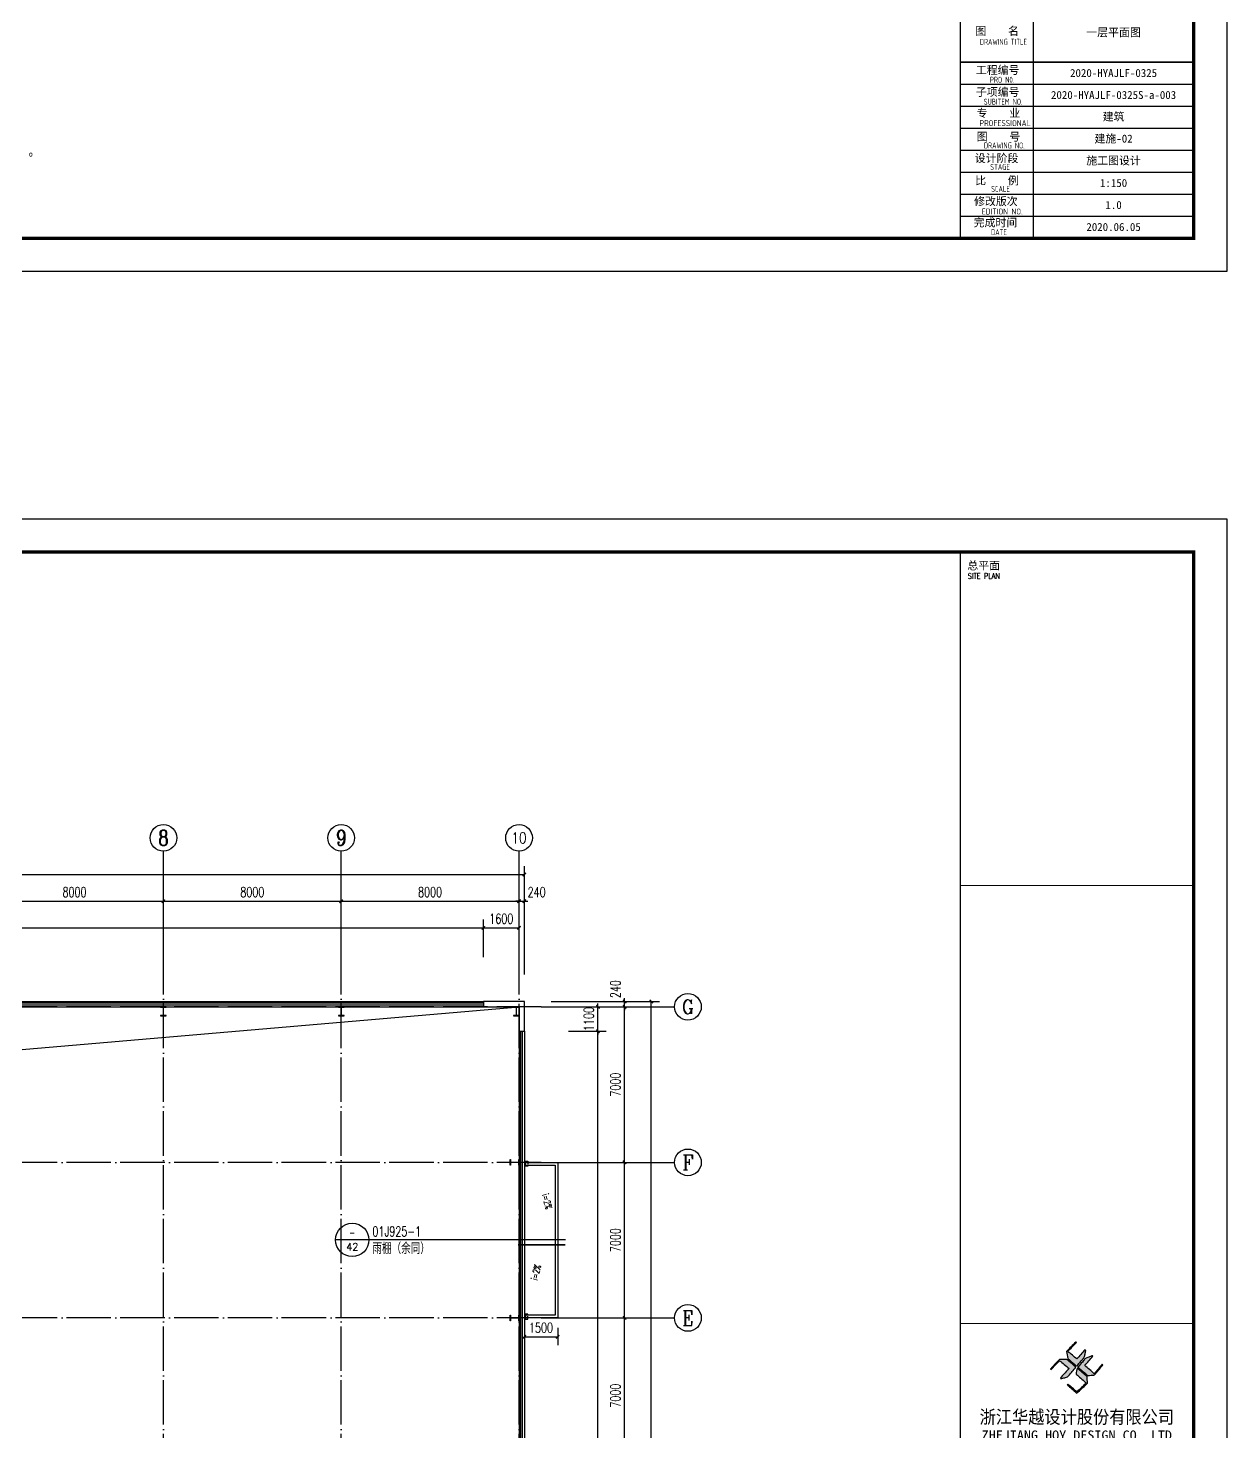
# Model space of a CAD drawing. Extents: x 170967 to 297117, y -33682 to 593582.
# Drawn here: x 243176 to 297117, y 358327 to 421493 of the extents above; entities that cross this region are included whole.
import ezdxf
from ezdxf.enums import TextEntityAlignment as Align

# ---------------------------------------------------------------- set-up
doc = ezdxf.new("R2010")
doc.units = 0
doc.header["$LTSCALE"] = 1000
doc.header["$MEASUREMENT"] = 0
doc.linetypes.add('DASH', pattern=[0.35, 0.25, -0.1])
doc.linetypes.add('DOTE', pattern=[2.42, 2, -0.2, 0.02, -0.2])
doc.layers.get('Defpoints').update_dxf_attribs({"color": 250})
for name, color, linetype in [('0 - 屋顶线', 150, 'Continuous'), ('0 - 梁柱', 3, 'Continuous'), ('0-建筑立面', 255, 'Continuous'), ('AXIS', 171, 'Continuous'), ('AXIS_TEXT', 7, 'Continuous'), ('DIM_IDEN', 150, 'Continuous'), ('DIM_SYMB', 171, 'Continuous'), ('DOTE', 14, 'DOTE'), ('LVTRY', 6, 'Continuous'), ('PUB_DIM', 171, 'Continuous'), ('PUB_TEXT', 7, 'Continuous'), ('PUB_TITLE', 171, 'Continuous'), ('TK', 4, 'Continuous'), ('WALL-PARAPET', 6, 'Continuous'), ('WINDOW', 140, 'Continuous'), ('WINDOW_TEXT', 7, 'Continuous')]:
    doc.layers.add(name, color=color, linetype=linetype)
doc.styles.add('-宋体', font='', dxfattribs={"width": 0.8})
doc.styles.add('_TCH_AXIS', font='COMPLEX', dxfattribs={"bigfont": 'GBCBIG'})
doc.styles.add('_TCH_DIM', font='SIMPLEX', dxfattribs={"bigfont": 'GBCBIG'})
doc.styles.add('_TCH_DIM_T3', font='SIMPLEX', dxfattribs={"width": 0.705882, "bigfont": 'GBCBIG'})
doc.styles.add('_TCH_LABEL', font='COMPLEX', dxfattribs={"bigfont": 'GBCBIG'})
doc.styles.add('_TCH_WINDOW', font='SIMPLEX', dxfattribs={"bigfont": 'GBCBIG'})
doc.styles.add('COMPLEX', font='COMPLEX')
doc.styles.add('HT', font='simhei.ttf', dxfattribs={"width": 0.8})
doc.styles.add('ROMANS', font='romans__.ttf', dxfattribs={"width": 0.65, "height": 231.275})
doc.styles.add('TSSD_REIN', font='tssdeng.shx', dxfattribs={"width": 0.7, "bigfont": 'tssdchn.shx'})
doc.styles.add('图签宋体', font='', dxfattribs={"height": 300})
doc.styles.add('图签黑体', font='simhei.ttf', dxfattribs={"height": 550})
doc.styles.get('-宋体').set_extended_font_data('SimSun')
doc.styles.get('图签宋体').set_extended_font_data('NSimSun')
doc.dimstyles.new('_TCH_ARCH&&150', dxfattribs={"dimtxt": 446.25, "dimasz": 150, "dimexe": 375, "dimexo": 450, "dimgap": 189.375, "dimtad": 1, "dimdec": 0, "dimzin": 0, "dimdsep": 46, "dimtxsty": '_TCH_DIM_T3', "dimblk": 'ARCHTICK', "dimcen": 0.09, "dimclrt": 7, "dimazin": 2, "dimtfac": 1, "dimtdec": 0, "dimtix": 1, "dimtmove": 2, "dimatfit": 3, "dimfxl": 0, "dimtolj": 1, "dimtzin": 0, "dimarcsym": 0})

# ---------------------------------------------------------------- blocks, each defined once
blk = doc.blocks.new('A$C670E4FA6')
at = {"layer": '0 - 梁柱'}
h = blk.add_hatch(color=256, dxfattribs=at)
h.paths.add_polyline_path([(125, 0), (0, 0), (0, 12), (120, 12), (120, 200), (125, 200)])
h.paths.add_polyline_path([(250, 0), (125, 0), (125, 200), (130, 200), (130, 12), (250, 12)])
h.paths.add_polyline_path([(250, 388), (130, 388), (130, 200), (125, 200), (125, 400), (250, 400)])
h.paths.add_polyline_path([(125, 200), (120, 200), (120, 388), (0, 388), (0, 400), (125, 400)])
blk.add_lwpolyline([(0, 400), (0, 388), (120, 388), (120, 12), (0, 12), (0, 0), (250, 0), (250, 12), (130, 12), (130, 388), (250, 388), (250, 400)], close=True, dxfattribs=at)
blk = doc.blocks.new('GeYuanFrame_20457670', base_point=(20.09, 4.53))
at = {"layer": 'PUB_TITLE'}
blk.add_lwpolyline([(803.09, 14.53), (803.09, 111.33)], dxfattribs=at)
at = {"layer": 'TK'}
for p, q in [((781.09, 67.37), (851.09, 67.37)), ((781.09, 67.33), (851.09, 67.33)), ((781.09, 60.77), (851.09, 60.77)), ((781.09, 54.17), (851.09, 54.17)), ((781.09, 47.57), (851.09, 47.57)), ((781.09, 40.97), (851.09, 40.97)), ((781.09, 34.37), (851.09, 34.37)), ((781.09, 27.77), (851.09, 27.77)), ((781.09, 21.17), (851.09, 21.17)), ((781.09, 14.53), (851.09, 14.53))]:
    blk.add_line(p, q, dxfattribs=at)
blk.add_lwpolyline([(20.09, 4.53), (20.09, 598.53), (861.09, 598.53), (861.09, 4.53)], close=True, dxfattribs=at)
at = {"layer": 'TK', "const_width": 1}
blk.add_lwpolyline([(45.09, 588.53), (851.09, 588.53), (851.09, 14.53), (45.09, 14.53)], close=True, dxfattribs=at)
at = {"layer": 'TK'}
for points, const_width in [([(781.09, 588.53), (781.09, 14.53)], 0.4), ([(781.09, 67.37), (851.09, 67.37)], 0.35)]:
    blk.add_lwpolyline(points, dxfattribs=dict(at, const_width=const_width))
at = {"layer": 'TK', "style": '图签宋体'}
for s, p in [('图    名', (785.63, 75.5)), ('工程编号', (785.77, 63.77)), ('子项编号', (785.77, 57.19)), ('专    业', (786.01, 50.88)), ('图    号', (786.02, 43.77)), ('设计阶段', (785.45, 37.32)), ('比    例', (785.59, 30.63)), ('修改版次', (785.24, 24.41)), ('完成时间', (785.11, 18.02))]:
    blk.add_text(s, height=2.4, dxfattribs=at).set_placement(p)
at = {"layer": 'TK', "style": 'TSSD_REIN'}
for s, width, p in [('DRAWING TITLE', 0.7, (786.97, 72.53)), ('PRO N0.', 0.7, (790.01, 61.15)), ('SUBITEM NO.', 0.7, (788.15, 54.58)), ('PROFESSIONAL', 0.8, (786.88, 48.15)), ('DRAWING NO.', 0.7, (788.19, 41.45)), ('STAGE', 0.7, (790.09, 35.03)), ('SCALE', 0.7, (790.38, 28.42)), ('EDITION NO.', 0.8, (787.53, 21.64)), ('DATE', 0.7, (790.33, 15.45))]:
    blk.add_text(s, height=1.8, dxfattribs=dict(at, width=width)).set_placement(p)
at = {"layer": 'TK', "char_height": 2.4, "width": 48, "attachment_point": 5, "style": '图签宋体'}
for s, insert in [('一层平面图', (827.09, 76.13)), ('2020-HYAJLF-0325', (827.09, 64.07)), ('2020-HYAJLF-0325S-a-003', (827.09, 57.47)), ('建筑', (827.09, 50.87)), ('建施-02', (827.09, 44.27)), ('施工图设计', (827.09, 37.67)), ('1:150', (827.09, 31.07)), ('1.0', (827.09, 24.47)), ('2020.06.05', (827.09, 17.88))]:
    blk.add_mtext(s, dxfattribs=dict(at, insert=insert))
blk = doc.blocks.new('A$C053D6479')
at = {"layer": 'PUB_TITLE'}
h = blk.add_hatch(color=256, dxfattribs=at)
h.dxf.hatch_style = 1
edge = h.paths.add_edge_path()
edge.add_spline(control_points=[(1026, 827), (1105, 920), (1188, 1008), (1266, 1102)], knot_values=[13, 13, 13, 13, 14, 14, 14, 14], degree=3, periodic=0)
edge.add_spline(control_points=[(1266, 1102), (1258, 1111), (1249, 1119), (1239, 1116)], knot_values=[12, 12, 12, 12, 13, 13, 13, 13], degree=3, periodic=0)
edge.add_spline(control_points=[(1239, 1116), (1210, 1107), (1179, 1092), (1144, 1077)], knot_values=[11, 11, 11, 11, 12, 12, 12, 12], degree=3, periodic=0)
edge.add_spline(control_points=[(1144, 1077), (1109, 1063), (1069, 1053), (1047, 1038)], knot_values=[10, 10, 10, 10, 11, 11, 11, 11], degree=3, periodic=0)
edge.add_spline(control_points=[(1047, 1038), (1028, 1026), (1007, 992), (991, 972)], knot_values=[9, 9, 9, 9, 10, 10, 10, 10], degree=3, periodic=0)
edge.add_spline(control_points=[(991, 972), (942, 913), (899, 868), (849, 810)], knot_values=[8, 8, 8, 8, 9, 9, 9, 9], degree=3, periodic=0)
edge.add_spline(control_points=[(849, 810), (842, 801), (822, 776), (822, 775)], knot_values=[7, 7, 7, 7, 8, 8, 8, 8], degree=3, periodic=0)
edge.add_spline(control_points=[(822, 775), (823, 771), (848, 752), (859, 744)], knot_values=[6, 6, 6, 6, 7, 7, 7, 7], degree=3, periodic=0)
edge.add_spline(control_points=[(859, 744), (949, 670), (1035, 592), (1122, 521)], knot_values=[5, 5, 5, 5, 6, 6, 6, 6], degree=3, periodic=0)
edge.add_spline(control_points=[(1122, 521), (1153, 527), (1185, 530), (1217, 533)], knot_values=[4, 4, 4, 4, 5, 5, 5, 5], degree=3, periodic=0)
edge.add_spline(control_points=[(1217, 533), (1246, 535), (1293, 532), (1316, 542)], knot_values=[3, 3, 3, 3, 4, 4, 4, 4], degree=3, periodic=0)
edge.add_spline(control_points=[(1316, 542), (1327, 547), (1338, 565), (1349, 579)], knot_values=[2, 2, 2, 2, 3, 3, 3, 3], degree=3, periodic=0)
edge.add_spline(control_points=[(1349, 579), (1423, 670), (1507, 759), (1572, 848)], knot_values=[1, 1, 1, 1, 2, 2, 2, 2], degree=3, periodic=0)
edge.add_spline(control_points=[(1572, 848), (1564, 852), (1561, 861), (1551, 862)], knot_values=[0, 0, 0, 0, 1, 1, 1, 1], degree=3, periodic=0)
edge.add_spline(control_points=[(1551, 862), (1469, 769), (1393, 671), (1310, 579)], knot_values=[15, 15, 15, 15, 16, 16, 16, 16], degree=3, periodic=0)
edge.add_spline(control_points=[(1310, 579), (1216, 662), (1118, 742), (1026, 827)], knot_values=[14, 14, 14, 14, 15, 15, 15, 15], degree=3, periodic=0)
at = {"layer": 'TK'}
h = blk.add_hatch(color=256, dxfattribs=at)
h.dxf.hatch_style = 2
edge = h.paths.add_edge_path()
edge.add_spline(control_points=[(728, 856), (728, 856), (728, 856), (719, 864), (651, 922), (580, 978), (514, 1036), (509, 1106), (488, 1176), (479, 1247), (570, 1343), (663, 1436), (758, 1526), (764, 1523), (768, 1518), (774, 1515), (693, 1422), (599, 1343), (520, 1249), (607, 1171), (698, 1096), (789, 1021), (874, 1109), (950, 1206), (1031, 1298), (1066, 1286), (1054, 1262), (1045, 1224), (1036, 1188), (1031, 1158), (1024, 1121), (1020, 1104), (1017, 1085), (1012, 1071), (1004, 1052), (976, 1026), (956, 1003), (906, 946), (866, 899), (814, 839), (806, 829), (789, 806), (787, 806), (777, 804), (728, 856)], knot_values=[0, 0, 0, 0, 0.005, 0.01, 1, 1, 1, 2, 2, 2, 3, 3, 3, 4, 4, 4, 5, 5, 5, 6, 6, 6, 7, 7, 7, 8, 8, 8, 9, 9, 9, 10, 10, 10, 11, 11, 11, 12, 12, 12, 13, 13, 13, 14, 14, 14, 14], degree=3, periodic=0)
h = blk.add_hatch(color=256, dxfattribs=at)
h.dxf.hatch_style = 2
edge = h.paths.add_edge_path()
edge.add_spline(control_points=[(366, 894), (366, 894), (366, 894), (270, 970), (183, 883), (101, 791), (16, 703), (-18, 714), (9, 735), (28, 755), (103, 838), (192, 930), (266, 1005), (319, 1009), (387, 1005), (442, 1007), (456, 1008), (472, 1011), (485, 1007), (507, 1000), (534, 967), (555, 949), (624, 891), (699, 833), (760, 773), (689, 691), (614, 604), (539, 517), (529, 505), (516, 487), (506, 482), (492, 475), (469, 472), (452, 467), (416, 456), (383, 448), (342, 438), (323, 433), (297, 422), (293, 440), (291, 452), (313, 470), (322, 480), (400, 566), (477, 652), (553, 736), (460, 815), (366, 894)], knot_values=[0, 0, 0, 0, 0.005, 0.01, 1, 1, 1, 2, 2, 2, 3, 3, 3, 4, 4, 4, 5, 5, 5, 6, 6, 6, 7, 7, 7, 8, 8, 8, 9, 9, 9, 10, 10, 10, 11, 11, 11, 12, 12, 12, 13, 13, 13, 14, 14, 14, 15, 15, 15, 15], degree=3, periodic=0)
h = blk.add_hatch(color=256, dxfattribs=at)
h.dxf.hatch_style = 2
edge = h.paths.add_edge_path()
edge.add_spline(control_points=[(511, 261), (511, 261), (511, 261), (516, 267), (609, 192), (696, 111), (785, 33), (883, 118), (977, 208), (1070, 298), (992, 373), (892, 456), (803, 534), (791, 544), (768, 561), (766, 569), (761, 588), (776, 634), (780, 655), (785, 690), (788, 721), (795, 746), (897, 661), (998, 576), (1097, 490), (1100, 425), (1106, 361), (1107, 294), (1018, 207), (925, 121), (830, 33), (818, 21), (800, 0), (787, 0), (768, -1), (725, 49), (712, 60), (662, 103), (616, 143), (568, 186), (545, 207), (518, 224), (499, 250), (501, 259), (511, 261)], knot_values=[0, 0, 0, 0, 0.005, 0.01, 1, 1, 1, 2, 2, 2, 3, 3, 3, 4, 4, 4, 5, 5, 5, 6, 6, 6, 7, 7, 7, 8, 8, 8, 9, 9, 9, 10, 10, 10, 11, 11, 11, 12, 12, 12, 13, 13, 13, 14, 14, 14, 14], degree=3, periodic=0)
for points, knots in [([(1031, 1298), (1066, 1286), (1054, 1262), (1045, 1224), (1036, 1188), (1031, 1158), (1024, 1121), (1020, 1104), (1017, 1085), (1012, 1071), (1004, 1052), (976, 1026), (956, 1003), (906, 946), (866, 899), (814, 839), (806, 829), (789, 806), (787, 806), (777, 804), (728, 856), (719, 864), (651, 922), (580, 978), (514, 1036), (509, 1106), (488, 1176), (479, 1247), (570, 1343), (663, 1436), (758, 1526), (764, 1523), (768, 1518), (774, 1515), (693, 1422), (599, 1343), (520, 1249), (607, 1171), (698, 1096), (789, 1021), (874, 1109), (950, 1206), (1031, 1298)], [0, 0, 0, 0, 1, 1, 1, 2, 2, 2, 3, 3, 3, 4, 4, 4, 5, 5, 5, 6, 6, 6, 7, 7, 7, 8, 8, 8, 9, 9, 9, 10, 10, 10, 11, 11, 11, 12, 12, 12, 13, 13, 13, 14, 14, 14, 14]), ([(555, 949), (624, 891), (699, 833), (760, 773), (689, 691), (614, 604), (539, 517), (529, 505), (516, 487), (506, 482), (492, 475), (469, 472), (452, 467), (416, 456), (383, 448), (342, 438), (323, 433), (297, 422), (293, 440), (291, 452), (313, 470), (322, 480), (400, 566), (477, 652), (553, 736), (460, 815), (366, 894), (270, 970), (183, 883), (101, 791), (16, 703), (-18, 714), (9, 735), (28, 755), (103, 838), (192, 930), (266, 1005), (319, 1009), (387, 1005), (442, 1007), (456, 1008), (472, 1011), (485, 1007), (507, 1000), (534, 967), (555, 949)], [0, 0, 0, 0, 1, 1, 1, 2, 2, 2, 3, 3, 3, 4, 4, 4, 5, 5, 5, 6, 6, 6, 7, 7, 7, 8, 8, 8, 9, 9, 9, 10, 10, 10, 11, 11, 11, 12, 12, 12, 13, 13, 13, 14, 14, 14, 15, 15, 15, 15]), ([(1551, 862), (1561, 861), (1564, 852), (1572, 848), (1507, 759), (1423, 670), (1349, 579), (1338, 565), (1327, 547), (1316, 542), (1293, 532), (1246, 535), (1217, 533), (1185, 530), (1153, 527), (1122, 521), (1035, 592), (949, 670), (859, 744), (848, 752), (823, 771), (822, 775), (822, 776), (842, 801), (849, 810), (899, 868), (942, 913), (991, 972), (1007, 992), (1028, 1026), (1047, 1038), (1069, 1053), (1109, 1063), (1144, 1077), (1179, 1092), (1210, 1107), (1239, 1116), (1249, 1119), (1258, 1111), (1266, 1102), (1188, 1008), (1105, 920), (1026, 827), (1118, 742), (1216, 662), (1310, 579), (1393, 671), (1469, 769), (1551, 862)], [0, 0, 0, 0, 1, 1, 1, 2, 2, 2, 3, 3, 3, 4, 4, 4, 5, 5, 5, 6, 6, 6, 7, 7, 7, 8, 8, 8, 9, 9, 9, 10, 10, 10, 11, 11, 11, 12, 12, 12, 13, 13, 13, 14, 14, 14, 15, 15, 15, 16, 16, 16, 16]), ([(1097, 490), (1100, 425), (1106, 361), (1107, 294), (1018, 207), (925, 121), (830, 33), (818, 21), (800, 0), (787, 0), (768, -1), (725, 49), (712, 60), (662, 103), (616, 143), (568, 186), (545, 207), (518, 224), (499, 250), (501, 259), (511, 261), (516, 267), (609, 192), (696, 111), (785, 33), (883, 118), (977, 208), (1070, 298), (992, 373), (892, 456), (803, 534), (791, 544), (768, 561), (766, 569), (761, 588), (776, 634), (780, 655), (785, 690), (788, 721), (795, 746), (897, 661), (998, 576), (1097, 490)], [0, 0, 0, 0, 1, 1, 1, 2, 2, 2, 3, 3, 3, 4, 4, 4, 5, 5, 5, 6, 6, 6, 7, 7, 7, 8, 8, 8, 9, 9, 9, 10, 10, 10, 11, 11, 11, 12, 12, 12, 13, 13, 13, 14, 14, 14, 14])]:
    blk.add_open_spline(points, degree=3, knots=knots, dxfattribs=at)
blk = doc.blocks.new('GeYuanFrame_50082050', base_point=(20.09, 4.53))
at = {"layer": 'TK'}
blk.add_lwpolyline([(20.09, 4.53), (20.09, 598.53), (861.09, 598.53), (861.09, 4.53)], close=True, dxfattribs=at)
at = {"layer": 'TK', "const_width": 1}
blk.add_lwpolyline([(45.09, 588.53), (851.09, 588.53), (851.09, 14.53), (45.09, 14.53)], close=True, dxfattribs=at)
at = {"layer": 'TK'}
for points, const_width in [([(781.09, 588.53), (781.09, 14.53)], 0.4), ([(781.09, 488.5), (851.09, 488.5)], 0.35), ([(781.09, 357.14), (851.09, 357.14)], 0.35)]:
    blk.add_lwpolyline(points, dxfattribs=dict(at, const_width=const_width))
at = {"layer": 'PUB_TITLE', "xscale": 0.01000000000021828, "yscale": 0.01000000000021828, "zscale": 0.01000000000021828}
blk.add_blockref('A$C053D6479', (808.19, 336.27), dxfattribs=at)
at = {"layer": 'TK', "style": '图签宋体'}
blk.add_text('总平面', height=2.4, dxfattribs=at).set_placement((783.23, 583.28))
at = {"layer": 'TK', "style": 'ROMANS', "width": 0.76}
blk.add_text('SITE PLAN', height=1.697, dxfattribs=at).set_placement((783.35, 580.49))
at = {"layer": 'TK'}
for s, height, style, width, p in [('浙江华越设计股份有限公司', 3.96, 'HT', 0.9, (816.07, 329.16)), ('ZHEJIANG HOY DESIGN CO.,LTD', 2.8, '图签黑体', 1.11, (816.06, 323.29))]:
    blk.add_text(s, height=height, dxfattribs=dict(at, style=style, width=width)).set_placement(p, align=Align.MIDDLE)
blk = doc.blocks.new('$TCHSYS$WIN2D')
for p, q in [((-0.5, 0.5), (0.5, 0.5)), ((-0.5, 0.5), (-0.5, -0.5)), ((0.5, 0.5), (0.5, -0.5)), ((0.5, 0.16667), (-0.5, 0.16667)), ((0.5, -0.16667), (-0.5, -0.16667)), ((-0.5, -0.5), (0.5, -0.5))]:
    blk.add_line(p, q)
blk = doc.blocks.new('_AXISO')
blk.add_circle((0, 0), 0.5)
at = {"layer": 'AXIS_TEXT', "style": 'COMPLEX', "width": 1.041667}
blk.add_attdef('A', text='', height=0.56, dxfattribs=at).set_placement((-0.25, -0.28), (0.25, -0.28), align=Align.FIT)
blk = doc.blocks.new('_ArchTick')
at = {"color": 0, "linetype": 'ByBlock', "const_width": 0.4}
blk.add_lwpolyline([(-0.5, -0.5), (0.5, 0.5)], dxfattribs=at)
blk = doc.blocks.new('*D249')
at = {"layer": 'AXIS', "color": 0, "lineweight": -2}
for p, q in [((193026, 378905), (193026, 383780)), ((265506, 378905), (265506, 383780)), ((193026, 383405), (265506, 383405))]:
    blk.add_line(p, q, dxfattribs=at)
at = {"layer": 'Defpoints', "color": 0}
for p in [(265506, 383405), (193026, 378455), (265506, 378455)]:
    blk.add_point(p, dxfattribs=at)
at = {"layer": 'AXIS', "color": 0, "lineweight": -2, "xscale": 150, "yscale": 150, "zscale": 150, "rotation": 180}
blk.add_blockref('_ArchTick', (193026, 383405), dxfattribs=at)
at = {"layer": 'AXIS', "color": 0, "lineweight": -2, "xscale": 150, "yscale": 150, "zscale": 150}
blk.add_blockref('_ArchTick', (265506, 383405), dxfattribs=at)
at = {"layer": 'AXIS', "color": 7, "insert": (229266, 383818), "char_height": 446.2, "attachment_point": 5, "style": '_TCH_DIM_T3'}
blk.add_mtext('\\A1;72480', dxfattribs=at)
blk = doc.blocks.new('*D258')
at = {"layer": 'AXIS', "color": 0, "lineweight": -2}
for p, q in [((241266, 378905), (241266, 382580)), ((241266, 382205), (249266, 382205)), ((249266, 378905), (249266, 382580))]:
    blk.add_line(p, q, dxfattribs=at)
at = {"layer": 'Defpoints', "color": 0}
for p in [(249266, 382205), (241266, 378455), (249266, 378455)]:
    blk.add_point(p, dxfattribs=at)
at = {"layer": 'AXIS', "color": 0, "lineweight": -2, "xscale": 150, "yscale": 150, "zscale": 150, "rotation": 180}
blk.add_blockref('_ArchTick', (241266, 382205), dxfattribs=at)
at = {"layer": 'AXIS', "color": 0, "lineweight": -2, "xscale": 150, "yscale": 150, "zscale": 150}
blk.add_blockref('_ArchTick', (249266, 382205), dxfattribs=at)
at = {"layer": 'AXIS', "color": 7, "insert": (245266, 382618), "char_height": 446.2, "attachment_point": 5, "style": '_TCH_DIM_T3'}
blk.add_mtext('\\A1;8000', dxfattribs=at)
blk = doc.blocks.new('*D259')
at = {"layer": 'AXIS', "color": 0, "lineweight": -2}
for p, q in [((249266, 378905), (249266, 382580)), ((249266, 382205), (257266, 382205)), ((257266, 378905), (257266, 382580))]:
    blk.add_line(p, q, dxfattribs=at)
at = {"layer": 'Defpoints', "color": 0}
for p in [(257266, 382205), (249266, 378455), (257266, 378455)]:
    blk.add_point(p, dxfattribs=at)
at = {"layer": 'AXIS', "color": 0, "lineweight": -2, "xscale": 150, "yscale": 150, "zscale": 150, "rotation": 180}
blk.add_blockref('_ArchTick', (249266, 382205), dxfattribs=at)
at = {"layer": 'AXIS', "color": 0, "lineweight": -2, "xscale": 150, "yscale": 150, "zscale": 150}
blk.add_blockref('_ArchTick', (257266, 382205), dxfattribs=at)
at = {"layer": 'AXIS', "color": 7, "insert": (253266, 382618), "char_height": 446.2, "attachment_point": 5, "style": '_TCH_DIM_T3'}
blk.add_mtext('\\A1;8000', dxfattribs=at)
blk = doc.blocks.new('*D260')
at = {"layer": 'AXIS', "color": 0, "lineweight": -2}
for p, q in [((257266, 378905), (257266, 382580)), ((257266, 382205), (265266, 382205)), ((265266, 378905), (265266, 382580))]:
    blk.add_line(p, q, dxfattribs=at)
at = {"layer": 'Defpoints', "color": 0}
for p in [(265266, 382205), (257266, 378455), (265266, 378455)]:
    blk.add_point(p, dxfattribs=at)
at = {"layer": 'AXIS', "color": 0, "lineweight": -2, "xscale": 150, "yscale": 150, "zscale": 150, "rotation": 180}
blk.add_blockref('_ArchTick', (257266, 382205), dxfattribs=at)
at = {"layer": 'AXIS', "color": 0, "lineweight": -2, "xscale": 150, "yscale": 150, "zscale": 150}
blk.add_blockref('_ArchTick', (265266, 382205), dxfattribs=at)
at = {"layer": 'AXIS', "color": 7, "insert": (261266, 382618), "char_height": 446.2, "attachment_point": 5, "style": '_TCH_DIM_T3'}
blk.add_mtext('\\A1;8000', dxfattribs=at)
blk = doc.blocks.new('*D261')
at = {"layer": 'AXIS', "color": 0, "lineweight": -2}
for p, q in [((265266, 382205), (265116, 382205)), ((265266, 378905), (265266, 382580)), ((265266, 382205), (265506, 382205)), ((265506, 378905), (265506, 382580)), ((265506, 382205), (265656, 382205))]:
    blk.add_line(p, q, dxfattribs=at)
at = {"layer": 'Defpoints', "color": 0}
for p in [(265506, 382205), (265266, 378455), (265506, 378455)]:
    blk.add_point(p, dxfattribs=at)
at = {"layer": 'AXIS', "color": 0, "lineweight": -2, "xscale": 150, "yscale": 150, "zscale": 150}
blk.add_blockref('_ArchTick', (265266, 382205), dxfattribs=at)
at = {"layer": 'AXIS', "color": 0, "lineweight": -2, "xscale": 150, "yscale": 150, "zscale": 150, "rotation": 180}
blk.add_blockref('_ArchTick', (265506, 382205), dxfattribs=at)
at = {"layer": 'AXIS', "color": 7, "insert": (266061, 382618), "char_height": 446.2, "attachment_point": 5, "style": '_TCH_DIM_T3'}
blk.add_mtext('\\A1;240', dxfattribs=at)
blk = doc.blocks.new('*D271')
at = {"layer": 'AXIS', "color": 0, "lineweight": -2}
for p, q in [((266716, 377695), (271591, 377695)), ((271216, 335215), (271216, 377695)), ((266716, 335215), (271591, 335215))]:
    blk.add_line(p, q, dxfattribs=at)
at = {"layer": 'Defpoints', "color": 0}
for p in [(266266, 377695), (271216, 377695), (266266, 335215)]:
    blk.add_point(p, dxfattribs=at)
at = {"layer": 'AXIS', "color": 0, "lineweight": -2, "xscale": 150, "yscale": 150, "zscale": 150}
for p, rotation in [((271216, 377695), 90), ((271216, 335215), 270)]:
    blk.add_blockref('_ArchTick', p, dxfattribs=dict(at, rotation=rotation))
at = {"layer": 'AXIS', "color": 7, "insert": (270803, 356455), "char_height": 446.2, "attachment_point": 5, "rotation": 90, "style": '_TCH_DIM_T3'}
blk.add_mtext('\\A1;42480', dxfattribs=at)
blk = doc.blocks.new('*D276')
at = {"layer": 'AXIS', "color": 0, "lineweight": -2}
for p, q in [((266716, 363455), (270391, 363455)), ((270016, 356455), (270016, 363455)), ((266716, 356455), (270391, 356455))]:
    blk.add_line(p, q, dxfattribs=at)
at = {"layer": 'Defpoints', "color": 0}
for p in [(266266, 363455), (270016, 363455), (266266, 356455)]:
    blk.add_point(p, dxfattribs=at)
at = {"layer": 'AXIS', "color": 0, "lineweight": -2, "xscale": 150, "yscale": 150, "zscale": 150}
for p, rotation in [((270016, 363455), 90), ((270016, 356455), 270)]:
    blk.add_blockref('_ArchTick', p, dxfattribs=dict(at, rotation=rotation))
at = {"layer": 'AXIS', "color": 7, "insert": (269603, 359955), "char_height": 446.2, "attachment_point": 5, "rotation": 90, "style": '_TCH_DIM_T3'}
blk.add_mtext('\\A1;7000', dxfattribs=at)
blk = doc.blocks.new('*D277')
at = {"layer": 'AXIS', "color": 0, "lineweight": -2}
for p, q in [((266716, 370455), (270391, 370455)), ((270016, 363455), (270016, 370455)), ((266716, 363455), (270391, 363455))]:
    blk.add_line(p, q, dxfattribs=at)
at = {"layer": 'Defpoints', "color": 0}
for p in [(266266, 370455), (270016, 370455), (266266, 363455)]:
    blk.add_point(p, dxfattribs=at)
at = {"layer": 'AXIS', "color": 0, "lineweight": -2, "xscale": 150, "yscale": 150, "zscale": 150}
for p, rotation in [((270016, 370455), 90), ((270016, 363455), 270)]:
    blk.add_blockref('_ArchTick', p, dxfattribs=dict(at, rotation=rotation))
at = {"layer": 'AXIS', "color": 7, "insert": (269603, 366955), "char_height": 446.2, "attachment_point": 5, "rotation": 90, "style": '_TCH_DIM_T3'}
blk.add_mtext('\\A1;7000', dxfattribs=at)
blk = doc.blocks.new('*D278')
at = {"layer": 'AXIS', "color": 0, "lineweight": -2}
for p, q in [((266716, 377455), (270391, 377455)), ((270016, 370455), (270016, 377455)), ((266716, 370455), (270391, 370455))]:
    blk.add_line(p, q, dxfattribs=at)
at = {"layer": 'Defpoints', "color": 0}
for p in [(266266, 377455), (270016, 377455), (266266, 370455)]:
    blk.add_point(p, dxfattribs=at)
at = {"layer": 'AXIS', "color": 0, "lineweight": -2, "xscale": 150, "yscale": 150, "zscale": 150}
for p, rotation in [((270016, 377455), 90), ((270016, 370455), 270)]:
    blk.add_blockref('_ArchTick', p, dxfattribs=dict(at, rotation=rotation))
at = {"layer": 'AXIS', "color": 7, "insert": (269603, 373955), "char_height": 446.2, "attachment_point": 5, "rotation": 90, "style": '_TCH_DIM_T3'}
blk.add_mtext('\\A1;7000', dxfattribs=at)
blk = doc.blocks.new('*D279')
at = {"layer": 'AXIS', "color": 0, "lineweight": -2}
for p, q in [((270016, 377695), (270016, 377845)), ((266716, 377695), (270391, 377695)), ((266716, 377455), (270391, 377455)), ((270016, 377455), (270016, 377695)), ((270016, 377455), (270016, 377305))]:
    blk.add_line(p, q, dxfattribs=at)
at = {"layer": 'Defpoints', "color": 0}
for p in [(266266, 377695), (266266, 377455), (270016, 377695)]:
    blk.add_point(p, dxfattribs=at)
at = {"layer": 'AXIS', "color": 0, "lineweight": -2, "xscale": 150, "yscale": 150, "zscale": 150}
for p, rotation in [((270016, 377695), 270), ((270016, 377455), 90)]:
    blk.add_blockref('_ArchTick', p, dxfattribs=dict(at, rotation=rotation))
at = {"layer": 'AXIS', "color": 7, "insert": (269603, 378250), "char_height": 446.2, "attachment_point": 5, "rotation": 90, "style": '_TCH_DIM_T3'}
blk.add_mtext('\\A1;240', dxfattribs=at)
blk = doc.blocks.new('*D283')
at = {"layer": 'Defpoints', "color": 0}
for p in [(267046, 377455), (268816, 377455), (267046, 376355)]:
    blk.add_point(p, dxfattribs=at)
at = {"layer": 'PUB_DIM', "color": 0, "lineweight": -2}
for p, q in [((267496, 377455), (269191, 377455)), ((268816, 377455), (268816, 377605)), ((268816, 376355), (268816, 377455)), ((267496, 376355), (269191, 376355)), ((268816, 376355), (268816, 376205))]:
    blk.add_line(p, q, dxfattribs=at)
at = {"layer": 'PUB_DIM', "color": 0, "lineweight": -2, "xscale": 150, "yscale": 150, "zscale": 150}
for p, rotation in [((268816, 377455), 270), ((268816, 376355), 90)]:
    blk.add_blockref('_ArchTick', p, dxfattribs=dict(at, rotation=rotation))
at = {"layer": 'PUB_DIM', "color": 7, "insert": (268403, 376905), "char_height": 446.2, "attachment_point": 5, "rotation": 90, "style": '_TCH_DIM_T3'}
blk.add_mtext('\\A1;1100', dxfattribs=at)
blk = doc.blocks.new('*D284')
at = {"layer": 'Defpoints', "color": 0}
for p in [(267046, 376355), (268816, 376355), (267046, 336555)]:
    blk.add_point(p, dxfattribs=at)
at = {"layer": 'PUB_DIM', "color": 0, "lineweight": -2}
for p, q in [((267496, 376355), (269191, 376355)), ((268816, 336555), (268816, 376355)), ((267496, 336555), (269191, 336555))]:
    blk.add_line(p, q, dxfattribs=at)
at = {"layer": 'PUB_DIM', "color": 0, "lineweight": -2, "xscale": 150, "yscale": 150, "zscale": 150}
for p, rotation in [((268816, 376355), 90), ((268816, 336555), 270)]:
    blk.add_blockref('_ArchTick', p, dxfattribs=dict(at, rotation=rotation))
at = {"layer": 'PUB_DIM', "color": 7, "insert": (268403, 356455), "char_height": 446.2, "attachment_point": 5, "rotation": 90, "style": '_TCH_DIM_T3'}
blk.add_mtext('\\A1;39800', dxfattribs=at)
blk = doc.blocks.new('*D290')
at = {"layer": 'Defpoints', "color": 0}
for p in [(263666, 381005), (194866, 379235), (263666, 379235)]:
    blk.add_point(p, dxfattribs=at)
at = {"layer": 'PUB_DIM', "color": 0, "lineweight": -2}
for p, q in [((194866, 379685), (194866, 381380)), ((194866, 381005), (263666, 381005)), ((263666, 379685), (263666, 381380))]:
    blk.add_line(p, q, dxfattribs=at)
at = {"layer": 'PUB_DIM', "color": 0, "lineweight": -2, "xscale": 150, "yscale": 150, "zscale": 150, "rotation": 180}
blk.add_blockref('_ArchTick', (194866, 381005), dxfattribs=at)
at = {"layer": 'PUB_DIM', "color": 0, "lineweight": -2, "xscale": 150, "yscale": 150, "zscale": 150}
blk.add_blockref('_ArchTick', (263666, 381005), dxfattribs=at)
at = {"layer": 'PUB_DIM', "color": 7, "insert": (229266, 381418), "char_height": 446.2, "attachment_point": 5, "style": '_TCH_DIM_T3'}
blk.add_mtext('\\A1;68800', dxfattribs=at)
blk = doc.blocks.new('*D291')
at = {"layer": 'Defpoints', "color": 0}
for p in [(265266, 381005), (263666, 379235), (265266, 379235)]:
    blk.add_point(p, dxfattribs=at)
at = {"layer": 'PUB_DIM', "color": 0, "lineweight": -2}
for p, q in [((263666, 379685), (263666, 381380)), ((263666, 381005), (265266, 381005)), ((265266, 379685), (265266, 381380))]:
    blk.add_line(p, q, dxfattribs=at)
at = {"layer": 'PUB_DIM', "color": 0, "lineweight": -2, "xscale": 150, "yscale": 150, "zscale": 150, "rotation": 180}
blk.add_blockref('_ArchTick', (263666, 381005), dxfattribs=at)
at = {"layer": 'PUB_DIM', "color": 0, "lineweight": -2, "xscale": 150, "yscale": 150, "zscale": 150}
blk.add_blockref('_ArchTick', (265266, 381005), dxfattribs=at)
at = {"layer": 'PUB_DIM', "color": 7, "insert": (264466, 381418), "char_height": 446.2, "attachment_point": 5, "style": '_TCH_DIM_T3'}
blk.add_mtext('\\A1;1600', dxfattribs=at)
blk = doc.blocks.new('*D295')
at = {"layer": 'Defpoints', "color": 0}
for p in [(265506, 363455), (267006, 363455), (267006, 362605)]:
    blk.add_point(p, dxfattribs=at)
at = {"layer": 'PUB_DIM', "color": 0, "lineweight": -2}
for p, q in [((265506, 363005), (265506, 362230)), ((265506, 362605), (267006, 362605)), ((267006, 363005), (267006, 362230))]:
    blk.add_line(p, q, dxfattribs=at)
at = {"layer": 'PUB_DIM', "color": 0, "lineweight": -2, "xscale": 150, "yscale": 150, "zscale": 150, "rotation": 180}
blk.add_blockref('_ArchTick', (265506, 362605), dxfattribs=at)
at = {"layer": 'PUB_DIM', "color": 0, "lineweight": -2, "xscale": 150, "yscale": 150, "zscale": 150}
blk.add_blockref('_ArchTick', (267006, 362605), dxfattribs=at)
at = {"layer": 'PUB_DIM', "color": 7, "insert": (266256, 363018), "char_height": 446.2, "attachment_point": 5, "style": '_TCH_DIM_T3'}
blk.add_mtext('\\A1;1500', dxfattribs=at)

msp = doc.modelspace()

# ---------------------------------------------------------------- linework, layer by layer
at = {"layer": '0 - 屋顶线'}
for points in [[(193265.9, 335455.4), (200413.7, 371891), (265265.9, 377455.4)], [(265505.9, 370455.4), (267005.9, 370455.4), (267005.9, 363755.4), (267005.9, 363455.4), (265505.9, 363455.4)], [(265505.9, 370335.4), (266885.9, 370335.4), (266885.9, 363755.4), (266885.9, 363575.4), (265505.9, 363575.4)]]:
    msp.add_lwpolyline(points, dxfattribs=at)
at = {"layer": 'AXIS'}
for p, q in [((249265.9, 378455.4), (249265.9, 384455.4)), ((257265.9, 378455.4), (257265.9, 384455.4)), ((265265.9, 378455.4), (265265.9, 384455.4)), ((266265.9, 377455.4), (272265.9, 377455.4)), ((266265.9, 370455.4), (272265.9, 370455.4)), ((266265.9, 363455.4), (272265.9, 363455.4))]:
    msp.add_line(p, q, dxfattribs=at)
at = {"layer": 'DIM_IDEN'}
for p, q in [((258513.9, 366966.6), (257013.9, 366966.6)), ((261137.3, 366966.6), (258513.9, 366966.6)), ((267351.6, 366966.6), (261137.3, 366966.6))]:
    msp.add_line(p, q, dxfattribs=at)
at = {"layer": 'DIM_IDEN', "const_width": 75}
msp.add_lwpolyline([(267351.6, 366741.6), (265225.1, 366741.6)], dxfattribs=at)
at = {"layer": 'DIM_IDEN'}
msp.add_circle((257763.9, 366966.6), 750, dxfattribs=at)
at = {"layer": 'DIM_SYMB'}
for points in [[(266565.8, 367519.1, 0, 0, 0), (266072.5, 369448.1, 80, 0, 0), (265998.1, 369738.8, 0, 0, 0)], [(266565.8, 366571.7, 0, 0, 0), (266065.9, 364617.1, 80, 0, 0), (265991.6, 364326.5, 0, 0, 0)]]:
    msp.add_lwpolyline(points, format="xyseb", dxfattribs=at)
at = {"layer": 'DOTE'}
for p, q in [((249265.9, 334455.4), (249265.9, 378455.4)), ((257265.9, 334455.4), (257265.9, 378455.4)), ((265265.9, 334455.4), (265265.9, 378455.4)), ((266265.9, 377455.4), (192265.9, 377455.4)), ((266265.9, 370455.4), (192265.9, 370455.4)), ((266265.9, 363455.4), (192265.9, 363455.4))]:
    msp.add_line(p, q, dxfattribs=at)
at = {"layer": 'LVTRY', "linetype": 'DASH', "ltscale": 0.5}
for points in [[(265555.9, 370285.4), (265555.9, 370505.4), (265655.9, 370505.4), (265655.9, 370285.4)], [(265555.9, 363625.4), (265555.9, 363405.4), (265655.9, 363405.4), (265655.9, 363625.4)]]:
    msp.add_lwpolyline(points, close=True, dxfattribs=at)
at = {"layer": 'WALL-PARAPET'}
for p, q in [((265505.9, 377695.4), (263665.9, 377695.4)), ((263665.9, 377695.4), (263665.9, 377455.4)), ((263665.9, 377455.4), (265265.9, 377455.4)), ((265265.9, 377455.4), (265265.9, 376355.4)), ((265505.9, 376355.4), (265505.9, 377695.4)), ((265265.9, 376355.4), (265505.9, 376355.4))]:
    msp.add_line(p, q, dxfattribs=at)

# ---------------------------------------------------------------- block references
at = {"layer": '0 - 梁柱', "rotation": 180}
for p in [(249390.9, 377455.4), (257390.9, 377455.4), (265265.9, 377455.4)]:
    msp.add_blockref('A$C670E4FA6', p, dxfattribs=at)
at = {"layer": '0 - 梁柱', "xscale": -1, "rotation": 90}
for p in [(265265.9, 370580.4), (265265.9, 363580.4)]:
    msp.add_blockref('A$C670E4FA6', p, dxfattribs=at)
at = {"layer": '0-建筑立面', "xscale": 150, "yscale": 150, "zscale": 150}
for name, p in [('GeYuanFrame_20457670', (170967.1, 410538.3)), ('GeYuanFrame_50082050', (170967.1, 310316.7))]:
    msp.add_blockref(name, p, dxfattribs=at)
at = {"layer": 'AXIS'}
ref = msp.add_blockref('_AXISO', (249265.9, 385055.4), dxfattribs=dict(at, xscale=1200, yscale=1200, zscale=1200))
ref.add_attrib('A', '8', dxfattribs={"layer": 'AXIS_TEXT', "height": 698.9, "style": '_TCH_AXIS'}).set_placement((249032.9, 384705.9), (249498.9, 384705.9), align=Align.FIT)
ref = msp.add_blockref('_AXISO', (257265.9, 385055.4), dxfattribs=dict(at, xscale=1200, yscale=1200, zscale=1200))
ref.add_attrib('A', '9', dxfattribs={"layer": 'AXIS_TEXT', "height": 698.9, "style": '_TCH_AXIS'}).set_placement((257032.9, 384705.9), (257498.9, 384705.9), align=Align.FIT)
ref = msp.add_blockref('_AXISO', (265265.9, 385055.4), dxfattribs=dict(at, xscale=1200, yscale=1200, zscale=1200))
ref.add_attrib('A', '10', dxfattribs={"layer": 'AXIS_TEXT', "height": 492.67, "style": '_TCH_AXIS'}).set_placement((264925.7, 384809.1), (265606.1, 384809.1), align=Align.FIT)
ref = msp.add_blockref('_AXISO', (272865.9, 377455.4), dxfattribs=dict(at, xscale=1200, yscale=1200, zscale=1200))
ref.add_attrib('A', 'G', dxfattribs={"layer": 'AXIS_TEXT', "height": 637.8, "style": '_TCH_AXIS'}).set_placement((272592.6, 377136.5), (273139.3, 377136.5), align=Align.FIT)
ref = msp.add_blockref('_AXISO', (272865.9, 370455.4), dxfattribs=dict(at, xscale=1200, yscale=1200, zscale=1200))
ref.add_attrib('A', 'F', dxfattribs={"layer": 'AXIS_TEXT', "height": 668.2, "style": '_TCH_AXIS'}).set_placement((272611.4, 370121.3), (273120.5, 370121.3), align=Align.FIT)
ref = msp.add_blockref('_AXISO', (272865.9, 363455.4), dxfattribs=dict(at, xscale=1200, yscale=1200, zscale=1200))
ref.add_attrib('A', 'E', dxfattribs={"layer": 'AXIS_TEXT', "height": 668.2, "style": '_TCH_AXIS'}).set_placement((272611.4, 363121.3), (273120.5, 363121.3), align=Align.FIT)
at = {"layer": 'WINDOW'}
ref = msp.add_blockref('$TCHSYS$WIN2D', (229265.9, 377575.4), dxfattribs=dict(at, xscale=68800, yscale=240, zscale=68800))
ref.add_attrib('A', 'C-2', (228808.4, 376819.8), dxfattribs={"layer": 'WINDOW_TEXT', "height": 446.25, "style": '_TCH_WINDOW', "width": 0.705882})
ref = msp.add_blockref('$TCHSYS$WIN2D', (265385.9, 356455.4), dxfattribs=dict(at, xscale=39800, yscale=-240, zscale=39800, rotation=270))
ref.add_attrib('A', 'C-3', (266141.5, 355997.9), dxfattribs={"layer": 'WINDOW_TEXT', "height": 446.25, "rotation": 90, "style": '_TCH_WINDOW', "width": 0.705882})

# ---------------------------------------------------------------- texts
at = {"layer": 'PUB_TEXT'}
for s, height, style, width, p in [('。', 455.7, '-宋体', 0.8, (243200.3, 415742.8)), ('01J925-1', 446.25, '_TCH_LABEL', 0.705882, (258671.4, 367124.1))]:
    msp.add_text(s, height=height, dxfattribs=dict(at, style=style, width=width)).set_placement(p)
at = {"layer": 'PUB_TEXT', "style": '_TCH_DIM', "width": 0.705882}
for rotation, p in [(284.346707, (266294.5, 369003.7)), (75.653293, (266087.8, 365126.3))]:
    msp.add_text('i=2%', height=297.5, rotation=rotation, dxfattribs=at).set_placement(p)
at = {"layer": 'PUB_TEXT', "style": '_TCH_LABEL', "width": 0.777778}
msp.add_text('-', height=391.5, dxfattribs=at).set_placement((257633.4, 367105.4), (257894.4, 367105.4), align=Align.FIT)
at = {"layer": 'PUB_TEXT', "style": '_TCH_LABEL'}
msp.add_text('42', height=326.08, dxfattribs=at).set_placement((257492.2, 366491.3), (258035.6, 366491.3), align=Align.FIT)
msp.add_text('雨棚（余同）', height=506.38, dxfattribs=at).set_placement((258671.4, 366334.3))

# ---------------------------------------------------------------- dimensions: what is measured, and where the dimension line sits
at = {"layer": 'AXIS'}
for p1, p2, distance, picture, middle in [((193025.9, 378455.4), (265505.9, 378455.4), 4950, '*D249', (229265.9, 383817.9)), ((241265.9, 378455.4), (249265.9, 378455.4), 3750, '*D258', (245265.9, 382617.9)), ((249265.9, 378455.4), (257265.9, 378455.4), 3750, '*D259', (253265.9, 382617.9)), ((257265.9, 378455.4), (265265.9, 378455.4), 3750, '*D260', (261265.9, 382617.9)), ((266265.9, 335215.4), (266265.9, 377695.4), -4950, '*D271', (270803.4, 356455.4)), ((266265.9, 370455.4), (266265.9, 377455.4), -3750, '*D278', (269603.4, 373955.4)), ((266265.9, 363455.4), (266265.9, 370455.4), -3750, '*D277', (269603.4, 366955.4)), ((266265.9, 356455.4), (266265.9, 363455.4), -3750, '*D276', (269603.4, 359955.4))]:
    dim = msp.add_aligned_dim(p1=p1, p2=p2, distance=distance, dimstyle='_TCH_ARCH&&150', dxfattribs=at)
    dim.commit()
    dim.dimension.update_dxf_attribs({"geometry": picture, "text_midpoint": middle})
for base, p1, p2, angle, picture, middle in [((265505.9, 382205.4), (265265.9, 378455.4), (265505.9, 378455.4), 0, '*D261', (266060.9, 382617.9)), ((270015.9, 377695.4), (266265.9, 377455.4), (266265.9, 377695.4), 90, '*D279', (269603.4, 378250.4))]:
    dim = msp.add_linear_dim(base=base, p1=p1, p2=p2, angle=angle, dimstyle='_TCH_ARCH&&150', dxfattribs=at)
    dim.commit()
    dim.dimension.update_dxf_attribs({"geometry": picture, "text_midpoint": middle, "dimtype": 161})
at = {"layer": 'PUB_DIM'}
for p1, p2, distance, picture, middle in [((194865.9, 379235.4), (263665.9, 379235.4), 1770, '*D290', (229265.9, 381417.9)), ((263665.9, 379235.4), (265265.9, 379235.4), 1770, '*D291', (264465.9, 381417.9)), ((267045.9, 376355.4), (267045.9, 377455.4), -1770, '*D283', (268403.4, 376905.4)), ((267045.9, 336555.4), (267045.9, 376355.4), -1770, '*D284', (268403.4, 356455.4)), ((265505.9, 363455.4), (267005.9, 363455.4), -850, '*D295', (266255.9, 363017.9))]:
    dim = msp.add_aligned_dim(p1=p1, p2=p2, distance=distance, dimstyle='_TCH_ARCH&&150', dxfattribs=at)
    dim.commit()
    dim.dimension.update_dxf_attribs({"geometry": picture, "text_midpoint": middle})

doc.saveas('drawing.dxf')
